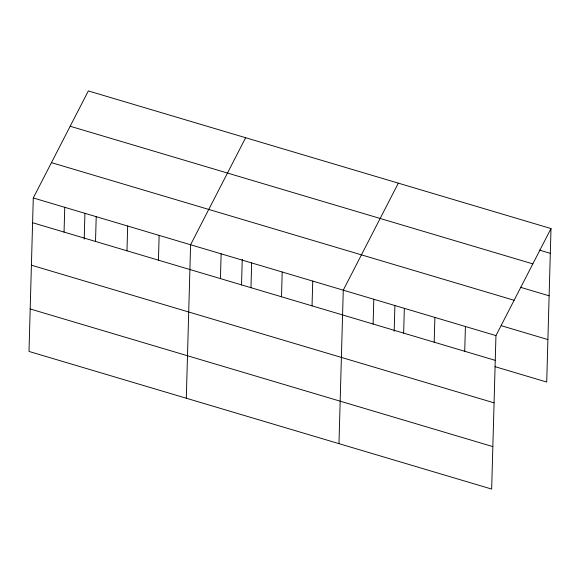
<?xml version="1.0" encoding="UTF-8"?>
<svg xmlns="http://www.w3.org/2000/svg" width="580" height="580" viewBox="0 0 580 580"><rect width="100%" height="100%" fill="white"/><g stroke="black" fill="none" stroke-linecap="round" stroke-linejoin="round"><path stroke-width="0.87" d="M33.285 197.954L29 351.437L491.659 489.071L495.951 335.595L551 228.563L88.341 90.93L33.285 197.954L495.951 335.595M64.054 232.087L64.75 207.314M84.201 239.098L84.919 213.44M95.519 241.447L96.207 216.673M126.976 250.806L127.672 226.033M158.441 260.166L159.13 235.393M186.303 398.228L190.595 244.753L245.644 137.728M220.436 278.603L221.125 253.837M241.526 285.012L242.244 259.347M250.973 287.687L251.662 262.921M281.51 296.771L282.199 272.005M312.04 305.856L312.736 281.09M338.981 443.649L343.273 290.174L398.322 183.149M373.114 324.024L373.803 299.258M394.183 331.318L394.9 305.653M403.651 333.108L404.34 308.342M434.188 342.193L434.877 317.427M464.718 351.277L465.414 326.511M551 228.563L546.715 382.046L494.972 366.654M539.284 250.052L550.311 253.337M70.173 126.251L532.832 263.885M520.282 287.231L549.122 295.807M51.453 162.639L514.112 300.273M501.25 325.692L547.897 339.568M32.596 222.727L495.255 360.361M31.407 265.198L494.073 402.839M30.189 308.959L492.848 446.6"/></g></svg>
